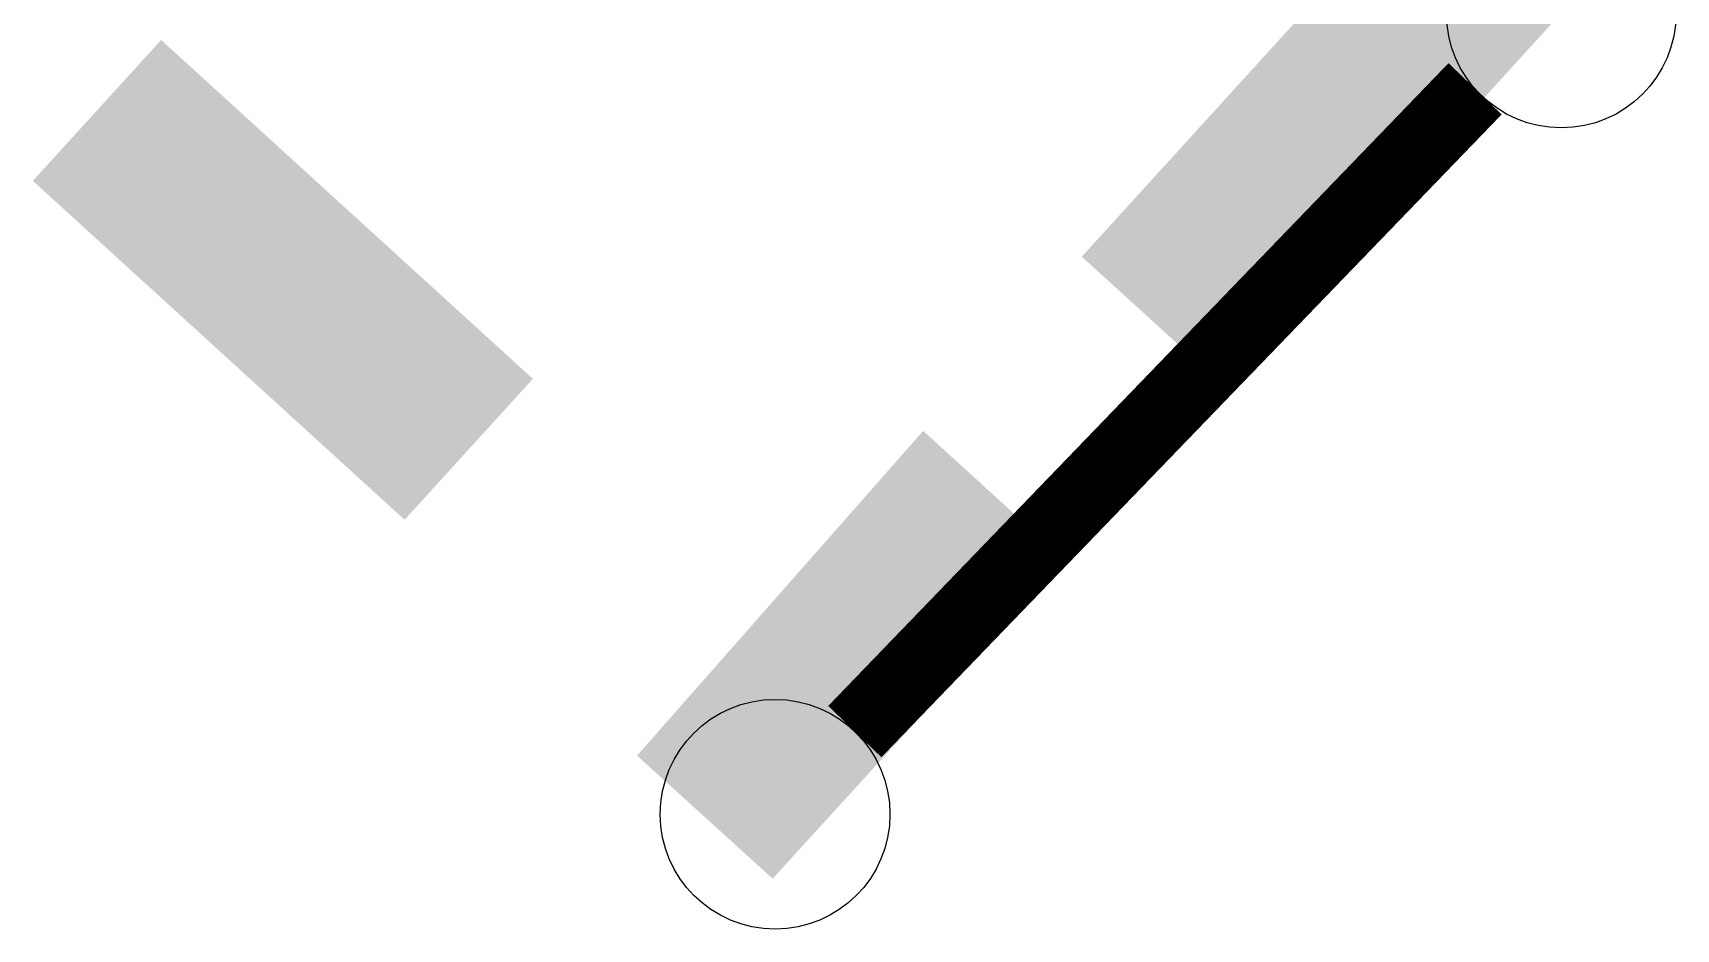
# Model space of a CAD drawing. Extents: x 587451 to 600081, y 7506605 to 7515945.
# Drawn here: x 589060.1 to 589282.6, y 7508526.9 to 7508648.2 of the extents above; entities that cross this region are included whole.
import ezdxf

# ---------------------------------------------------------------- set-up
doc = ezdxf.new("R2010")
doc.units = 0
doc.header["$LTSCALE"] = 280
doc.header["$MEASUREMENT"] = 0
doc.layers.add('ESTACAO', color=5, linetype='CONTINUOUS')
doc.layers.add('LIMITE-BACIA', color=3, linetype='CONTINUOUS')

# ---------------------------------------------------------------- blocks, each defined once
blk = doc.blocks.new('2Q')
at = {"layer": 'LIMITE-BACIA'}
blk.add_solid([(-34.05, -12.9), (-34.05, 12.9), (34.05, -12.9), (34.05, 12.9)], dxfattribs=at)

msp = doc.modelspace()

# ---------------------------------------------------------------- linework, layer by layer
at = {"layer": 'ESTACAO', "const_width": 10}
msp.add_lwpolyline([(589171.36, 7508553.61), (589255.35, 7508640.61)], dxfattribs=at)
at = {"layer": 'ESTACAO'}
for centre in [(589267.02, 7508650.87), (589160.57, 7508542.42)]:
    msp.add_circle(centre, 15.55, dxfattribs=at)
at = {"layer": 'LIMITE-BACIA'}
msp.add_solid([(589160.24, 7508533.7), (589141.88, 7508550.36), (589199.69, 7508576.94), (589180.62, 7508594.31)], dxfattribs=at)

# ---------------------------------------------------------------- block references
at = {"layer": 'ESTACAO'}
for p, rotation in [((589234.56, 7508634.38), 47.67578451395691), ((589093.92, 7508614.75), 317.6571286116907)]:
    msp.add_blockref('2Q', p, dxfattribs=dict(at, rotation=rotation))

doc.saveas('drawing.dxf')
